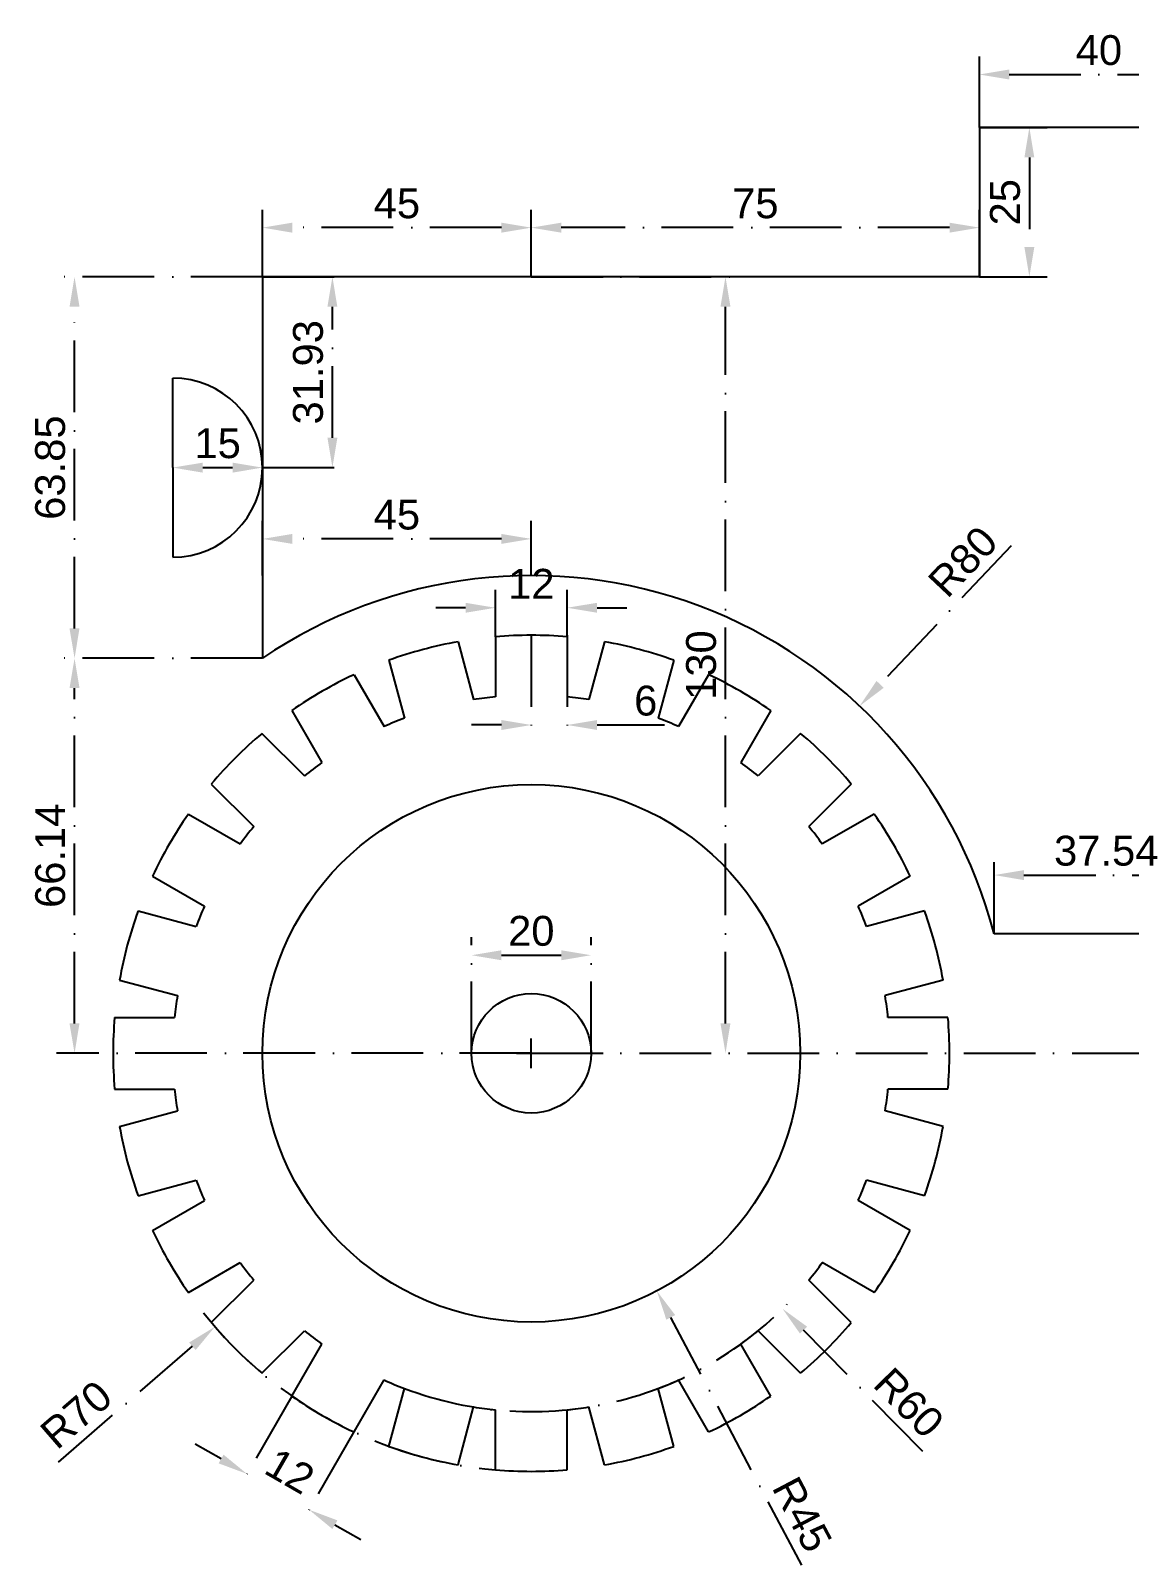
# Model space of a CAD drawing. Header units: inches. Extents: x 1970 to 3392, y 1260 to 2052.
# Drawn here: x 2734.2 to 2918.1, y 1582.6 to 1839.5 of the extents above; entities that cross this region are included whole.
import ezdxf

# ---------------------------------------------------------------- set-up
doc = ezdxf.new("R2010")
doc.units = ezdxf.units.IN
doc.header["$MEASUREMENT"] = 0
doc.linetypes.add('ACAD_ISO10W100', pattern=[18, 12, -3, 0, -3])
doc.layers.add('COTE', color=90, linetype='ACAD_ISO10W100')
doc.styles.get("Standard").update_dxf_attribs({"font": 'arial.ttf'})
doc.dimstyles.new('ISO-50', dxfattribs={"dimscale": 0, "dimtxt": 5, "dimasz": 5, "dimexe": 3, "dimexo": 0, "dimgap": 1.5, "dimtad": 1, "dimdsep": 46, "dimtxsty": 'Standard', "dimcen": 2.5, "dimclre": 256, "dimaunit": 1, "dimadec": 0, "dimazin": 2, "dimtp": 0.012, "dimtm": 0.05, "dimtfac": 0.5, "dimtofl": 0, "dimtmove": 0, "dimatfit": 3, "dimfxl": 1, "dimtolj": 1, "dimarcsym": 0})

# ---------------------------------------------------------------- blocks, each defined once
blk = doc.blocks.new('*U82')
at = {"layer": 'Defpoints'}
for p, q in [((-6, 5.02), (-6, -5.02)), ((6, 5.02), (6, -5.02))]:
    blk.add_line(p, q, dxfattribs=at)
blk = doc.blocks.new('*U83')
at = {"layer": 'Defpoints', "color": 0, "linetype": 'ByBlock', "lineweight": -2, "transparency": 16777216}
for p, rotation in [((2801.24, 1730.81), 15), ((2834.74, 1730.81), 344.9999999999999), ((2785.63, 1724.35), 30), ((2850.35, 1724.35), 329.9999999999999), ((2772.22, 1714.06), 45.00000000000001), ((2863.75, 1714.06), 314.9999999999999), ((2761.94, 1700.66), 59.99999999999999), ((2874.04, 1700.66), 299.9999999999999), ((2755.47, 1685.05), 74.99999999999996), ((2880.5, 1685.05), 285), ((2753.27, 1668.3), 90), ((2882.71, 1668.3), 269.9999999999999), ((2755.47, 1651.55), 105), ((2880.5, 1651.55), 255), ((2761.94, 1635.94), 120), ((2874.04, 1635.94), 240), ((2772.22, 1622.53), 135), ((2863.75, 1622.53), 225), ((2785.63, 1612.25), 149.9999999999999), ((2850.35, 1612.25), 210), ((2801.24, 1605.78), 165), ((2834.74, 1605.78), 195), ((2817.99, 1603.58), 180)]:
    blk.add_blockref('*U82', p, dxfattribs=dict(at, rotation=rotation))
blk.add_blockref('*U82', (2817.99, 1733.02), dxfattribs=at)
blk = doc.blocks.new('*D87')
at = {"layer": 'COTE', "lineweight": -2, "transparency": 16777216}
for p, q in [((2807.99, 1668.3), (2807.99, 1687.72)), ((2827.99, 1668.3), (2827.99, 1687.72))]:
    blk.add_line(p, q, dxfattribs=at)
at = {"layer": 'COTE', "color": 0, "lineweight": -2, "transparency": 16777216}
blk.add_line((2812.99, 1684.72), (2822.99, 1684.72), dxfattribs=at)
at = {"layer": 'COTE', "color": 0, "transparency": 16777216}
for points in [[(2812.99, 1685.55), (2812.99, 1683.88), (2807.99, 1684.72)], [(2822.99, 1685.55), (2822.99, 1683.88), (2827.99, 1684.72)]]:
    blk.add_solid(points, dxfattribs=at)
at = {"layer": 'Defpoints', "color": 0, "transparency": 16777216}
for p in [(2827.99, 1684.72), (2807.99, 1668.3), (2827.99, 1668.3)]:
    blk.add_point(p, dxfattribs=at)
at = {"layer": 'COTE', "color": 0, "transparency": 16777216, "insert": (2817.99, 1688.77), "char_height": 5, "attachment_point": 5}
blk.add_mtext('\\A1;20', dxfattribs=at)
blk = doc.blocks.new('*D88')
at = {"layer": 'COTE', "lineweight": -2, "transparency": 16777216}
for p, q in [((2772.99, 1734.44), (2738.54, 1734.44)), ((2817.99, 1668.3), (2738.54, 1668.3))]:
    blk.add_line(p, q, dxfattribs=at)
at = {"layer": 'COTE', "color": 0, "lineweight": -2, "transparency": 16777216}
blk.add_line((2741.54, 1673.3), (2741.54, 1729.44), dxfattribs=at)
at = {"layer": 'COTE', "color": 0, "transparency": 16777216}
for points in [[(2740.7, 1729.44), (2742.37, 1729.44), (2741.54, 1734.44)], [(2740.7, 1673.3), (2742.37, 1673.3), (2741.54, 1668.3)]]:
    blk.add_solid(points, dxfattribs=at)
at = {"layer": 'Defpoints', "color": 0, "transparency": 16777216}
for p in [(2741.54, 1734.44), (2772.99, 1734.44), (2817.99, 1668.3)]:
    blk.add_point(p, dxfattribs=at)
at = {"layer": 'COTE', "color": 0, "transparency": 16777216, "insert": (2737.49, 1701.37), "char_height": 5, "attachment_point": 5, "rotation": 90}
blk.add_mtext('\\A1;66.14', dxfattribs=at)
blk = doc.blocks.new('*D89')
at = {"layer": 'COTE', "lineweight": -2, "transparency": 16777216}
for p, q in [((2772.99, 1798.3), (2738.54, 1798.3)), ((2772.99, 1734.44), (2738.54, 1734.44))]:
    blk.add_line(p, q, dxfattribs=at)
at = {"layer": 'COTE', "color": 0, "lineweight": -2, "transparency": 16777216}
blk.add_line((2741.54, 1739.44), (2741.54, 1793.3), dxfattribs=at)
at = {"layer": 'COTE', "color": 0, "transparency": 16777216}
for points in [[(2740.7, 1793.3), (2742.37, 1793.3), (2741.54, 1798.3)], [(2740.7, 1739.44), (2742.37, 1739.44), (2741.54, 1734.44)]]:
    blk.add_solid(points, dxfattribs=at)
at = {"layer": 'Defpoints', "color": 0, "transparency": 16777216}
for p in [(2741.54, 1798.3), (2772.99, 1798.3), (2772.99, 1734.44)]:
    blk.add_point(p, dxfattribs=at)
at = {"layer": 'COTE', "color": 0, "transparency": 16777216, "insert": (2737.48, 1766.37), "char_height": 5, "attachment_point": 5, "rotation": 90}
blk.add_mtext('\\A1;63.85', dxfattribs=at)
blk = doc.blocks.new('*D90')
at = {"layer": 'COTE', "lineweight": -2, "transparency": 16777216}
for p, q in [((2772.99, 1798.3), (2787.7, 1798.3)), ((2772.99, 1766.37), (2787.7, 1766.37))]:
    blk.add_line(p, q, dxfattribs=at)
at = {"layer": 'COTE', "color": 0, "lineweight": -2, "transparency": 16777216}
blk.add_line((2784.7, 1771.37), (2784.7, 1793.3), dxfattribs=at)
at = {"layer": 'COTE', "color": 0, "transparency": 16777216}
for points in [[(2783.87, 1793.3), (2785.53, 1793.3), (2784.7, 1798.3)], [(2783.87, 1771.37), (2785.53, 1771.37), (2784.7, 1766.37)]]:
    blk.add_solid(points, dxfattribs=at)
at = {"layer": 'Defpoints', "color": 0, "transparency": 16777216}
for p in [(2772.99, 1798.3), (2784.7, 1798.3), (2772.99, 1766.37)]:
    blk.add_point(p, dxfattribs=at)
at = {"layer": 'COTE', "color": 0, "transparency": 16777216, "insert": (2780.64, 1782.33), "char_height": 5, "attachment_point": 5, "rotation": 90}
blk.add_mtext('\\A1;31.93', dxfattribs=at)
blk = doc.blocks.new('*D91')
at = {"layer": 'COTE', "lineweight": -2, "transparency": 16777216}
for p, q in [((2757.99, 1766.37), (2757.99, 1769.37)), ((2772.99, 1766.37), (2772.99, 1769.37))]:
    blk.add_line(p, q, dxfattribs=at)
at = {"layer": 'COTE', "color": 0, "lineweight": -2, "transparency": 16777216}
blk.add_line((2762.99, 1766.37), (2767.99, 1766.37), dxfattribs=at)
at = {"layer": 'COTE', "color": 0, "transparency": 16777216}
for points in [[(2762.99, 1767.2), (2762.99, 1765.53), (2757.99, 1766.37)], [(2767.99, 1767.2), (2767.99, 1765.53), (2772.99, 1766.37)]]:
    blk.add_solid(points, dxfattribs=at)
at = {"layer": 'Defpoints', "color": 0, "transparency": 16777216}
for p in [(2757.99, 1766.37), (2772.99, 1766.37), (2772.99, 1766.37)]:
    blk.add_point(p, dxfattribs=at)
at = {"layer": 'COTE', "color": 0, "transparency": 16777216, "insert": (2765.49, 1770.42), "char_height": 5, "attachment_point": 5}
blk.add_mtext('\\A1;15', dxfattribs=at)
blk = doc.blocks.new('*D92')
at = {"layer": 'COTE', "lineweight": -2, "transparency": 16777216}
for p, q in [((2777.92, 1610.9), (2768.9, 1595.27)), ((2788.31, 1604.9), (2779.29, 1589.27))]:
    blk.add_line(p, q, dxfattribs=at)
at = {"layer": 'COTE', "color": 0, "lineweight": -2, "transparency": 16777216}
for p, q in [((2766.07, 1600.37), (2761.74, 1602.87)), ((2785.12, 1589.37), (2789.45, 1586.87))]:
    blk.add_line(p, q, dxfattribs=at)
at = {"layer": 'COTE', "color": 0, "transparency": 16777216}
for points in [[(2766.48, 1601.09), (2765.65, 1599.64), (2770.4, 1597.87)], [(2785.54, 1590.09), (2784.7, 1588.64), (2780.79, 1591.87)]]:
    blk.add_solid(points, dxfattribs=at)
at = {"layer": 'Defpoints', "color": 0, "transparency": 16777216}
for p in [(2777.92, 1610.9), (2788.31, 1604.9), (2780.79, 1591.87)]:
    blk.add_point(p, dxfattribs=at)
at = {"layer": 'COTE', "color": 0, "transparency": 16777216, "insert": (2777.6, 1598.34), "char_height": 5, "attachment_point": 5, "rotation": 330}
blk.add_mtext('\\A1;12', dxfattribs=at)
blk = doc.blocks.new('*D93')
at = {"layer": 'COTE', "lineweight": -2, "transparency": 16777216}
for p, q in [((2895.45, 1688.3), (2895.45, 1701.14)), ((2932.99, 1688.3), (2932.99, 1701.14))]:
    blk.add_line(p, q, dxfattribs=at)
at = {"layer": 'COTE', "color": 0, "lineweight": -2, "transparency": 16777216}
blk.add_line((2900.45, 1698.14), (2927.99, 1698.14), dxfattribs=at)
at = {"layer": 'COTE', "color": 0, "transparency": 16777216}
for points in [[(2900.45, 1698.97), (2900.45, 1697.3), (2895.45, 1698.14)], [(2927.99, 1698.97), (2927.99, 1697.3), (2932.99, 1698.14)]]:
    blk.add_solid(points, dxfattribs=at)
at = {"layer": 'Defpoints', "color": 0, "transparency": 16777216}
for p in [(2932.99, 1698.14), (2895.45, 1688.3), (2932.99, 1688.3)]:
    blk.add_point(p, dxfattribs=at)
at = {"layer": 'COTE', "color": 0, "transparency": 16777216, "insert": (2914.22, 1702.19), "char_height": 5, "attachment_point": 5}
blk.add_mtext('\\A1;37.54', dxfattribs=at)
blk = doc.blocks.new('*D97')
at = {"layer": 'COTE', "lineweight": -2, "transparency": 16777216}
for p, q in [((2772.99, 1798.3), (2772.99, 1809.55)), ((2817.99, 1798.3), (2817.99, 1809.55))]:
    blk.add_line(p, q, dxfattribs=at)
at = {"layer": 'COTE', "color": 0, "lineweight": -2, "transparency": 16777216}
blk.add_line((2812.99, 1806.55), (2777.99, 1806.55), dxfattribs=at)
at = {"layer": 'COTE', "color": 0, "transparency": 16777216}
for points in [[(2777.99, 1807.38), (2777.99, 1805.71), (2772.99, 1806.55)], [(2812.99, 1807.38), (2812.99, 1805.71), (2817.99, 1806.55)]]:
    blk.add_solid(points, dxfattribs=at)
at = {"layer": 'Defpoints', "color": 0, "transparency": 16777216}
for p in [(2772.99, 1806.55), (2772.99, 1798.3), (2817.99, 1798.3)]:
    blk.add_point(p, dxfattribs=at)
at = {"layer": 'COTE', "color": 0, "transparency": 16777216, "insert": (2795.49, 1810.59), "char_height": 5, "attachment_point": 5}
blk.add_mtext('\\A1;45', dxfattribs=at)
blk = doc.blocks.new('*D98')
at = {"layer": 'COTE', "lineweight": -2, "transparency": 16777216}
for p, q in [((2817.99, 1798.3), (2817.99, 1809.55)), ((2892.99, 1798.3), (2892.99, 1809.55))]:
    blk.add_line(p, q, dxfattribs=at)
at = {"layer": 'COTE', "color": 0, "lineweight": -2, "transparency": 16777216}
blk.add_line((2887.99, 1806.55), (2822.99, 1806.55), dxfattribs=at)
at = {"layer": 'COTE', "color": 0, "transparency": 16777216}
for points in [[(2822.99, 1807.38), (2822.99, 1805.71), (2817.99, 1806.55)], [(2887.99, 1807.38), (2887.99, 1805.71), (2892.99, 1806.55)]]:
    blk.add_solid(points, dxfattribs=at)
at = {"layer": 'Defpoints', "color": 0, "transparency": 16777216}
for p in [(2817.99, 1806.55), (2817.99, 1798.3), (2892.99, 1798.3)]:
    blk.add_point(p, dxfattribs=at)
at = {"layer": 'COTE', "color": 0, "transparency": 16777216, "insert": (2855.49, 1810.59), "char_height": 5, "attachment_point": 5}
blk.add_mtext('\\A1;75', dxfattribs=at)
blk = doc.blocks.new('*D99')
at = {"layer": 'COTE', "lineweight": -2, "transparency": 16777216}
for p, q in [((2892.99, 1823.3), (2904.35, 1823.3)), ((2892.99, 1798.3), (2904.35, 1798.3))]:
    blk.add_line(p, q, dxfattribs=at)
at = {"layer": 'COTE', "color": 0, "lineweight": -2, "transparency": 16777216}
blk.add_line((2901.35, 1818.3), (2901.35, 1803.3), dxfattribs=at)
at = {"layer": 'COTE', "color": 0, "transparency": 16777216}
for points in [[(2900.52, 1818.3), (2902.18, 1818.3), (2901.35, 1823.3)], [(2900.52, 1803.3), (2902.18, 1803.3), (2901.35, 1798.3)]]:
    blk.add_solid(points, dxfattribs=at)
at = {"layer": 'Defpoints', "color": 0, "transparency": 16777216}
for p in [(2892.99, 1823.3), (2892.99, 1798.3), (2901.35, 1798.3)]:
    blk.add_point(p, dxfattribs=at)
at = {"layer": 'COTE', "color": 0, "transparency": 16777216, "insert": (2897.3, 1810.8), "char_height": 5, "attachment_point": 5, "rotation": 90}
blk.add_mtext('\\A1;25', dxfattribs=at)
blk = doc.blocks.new('*D100')
at = {"layer": 'COTE', "lineweight": -2, "transparency": 16777216}
for p, q in [((2892.99, 1823.3), (2892.99, 1835.19)), ((2932.99, 1823.3), (2932.99, 1835.19))]:
    blk.add_line(p, q, dxfattribs=at)
at = {"layer": 'COTE', "color": 0, "lineweight": -2, "transparency": 16777216}
blk.add_line((2897.99, 1832.19), (2927.99, 1832.19), dxfattribs=at)
at = {"layer": 'COTE', "color": 0, "transparency": 16777216}
for points in [[(2897.99, 1833.03), (2897.99, 1831.36), (2892.99, 1832.19)], [(2927.99, 1833.03), (2927.99, 1831.36), (2932.99, 1832.19)]]:
    blk.add_solid(points, dxfattribs=at)
at = {"layer": 'Defpoints', "color": 0, "transparency": 16777216}
for p in [(2932.99, 1832.19), (2892.99, 1823.3), (2932.99, 1823.3)]:
    blk.add_point(p, dxfattribs=at)
at = {"layer": 'COTE', "color": 0, "transparency": 16777216, "insert": (2912.99, 1836.25), "char_height": 5, "attachment_point": 5}
blk.add_mtext('\\A1;40', dxfattribs=at)
blk = doc.blocks.new('*D121')
at = {"layer": 'COTE', "lineweight": -2, "transparency": 16777216}
for p, q in [((3105.16, 1703.3), (3118.77, 1703.3)), ((2817.99, 1668.3), (3118.77, 1668.3))]:
    blk.add_line(p, q, dxfattribs=at)
at = {"layer": 'COTE', "color": 0, "lineweight": -2, "transparency": 16777216}
blk.add_line((3115.77, 1698.3), (3115.77, 1673.3), dxfattribs=at)
at = {"layer": 'COTE', "color": 0, "transparency": 16777216}
for points in [[(3114.93, 1698.3), (3116.6, 1698.3), (3115.77, 1703.3)], [(3114.93, 1673.3), (3116.6, 1673.3), (3115.77, 1668.3)]]:
    blk.add_solid(points, dxfattribs=at)
at = {"layer": 'Defpoints', "color": 0, "transparency": 16777216}
for p in [(3105.16, 1703.3), (2817.99, 1668.3), (3115.77, 1668.3)]:
    blk.add_point(p, dxfattribs=at)
at = {"layer": 'COTE', "color": 0, "transparency": 16777216, "insert": (3111.71, 1685.8), "char_height": 5, "attachment_point": 5, "rotation": 90}
blk.add_mtext('\\A1;35', dxfattribs=at)
blk = doc.blocks.new('*D127')
at = {"layer": 'COTE', "color": 0, "lineweight": -2, "transparency": 16777216}
blk.add_line((2898.3, 1753.27), (2876.37, 1730.07), dxfattribs=at)
at = {"layer": 'COTE', "lineweight": -2, "transparency": 16777216}
for p, q in [((2817.99, 1665.8), (2817.99, 1670.8)), ((2815.49, 1668.3), (2820.49, 1668.3))]:
    blk.add_line(p, q, dxfattribs=at)
at = {"layer": 'COTE', "color": 0, "transparency": 16777216}
blk.add_solid([(2875.77, 1730.65), (2876.98, 1729.5), (2872.94, 1726.44)], dxfattribs=at)
at = {"layer": 'Defpoints', "color": 0, "transparency": 16777216}
for p in [(2872.94, 1726.44), (2817.99, 1668.3)]:
    blk.add_point(p, dxfattribs=at)
at = {"layer": 'COTE', "color": 0, "transparency": 16777216, "insert": (2890.23, 1750.63), "char_height": 5, "attachment_point": 5, "rotation": 46.6169}
blk.add_mtext('\\A1;R80', dxfattribs=at)
blk = doc.blocks.new('*D128')
at = {"layer": 'COTE', "lineweight": -2, "transparency": 16777216}
for p, q in [((2817.99, 1665.8), (2817.99, 1670.8)), ((2815.49, 1668.3), (2820.49, 1668.3))]:
    blk.add_line(p, q, dxfattribs=at)
at = {"layer": 'COTE', "color": 0, "lineweight": -2, "transparency": 16777216}
blk.add_line((2863.25, 1582.57), (2841.33, 1624.08), dxfattribs=at)
at = {"layer": 'COTE', "color": 0, "transparency": 16777216}
blk.add_solid([(2842.07, 1624.47), (2840.59, 1623.69), (2839, 1628.5)], dxfattribs=at)
at = {"layer": 'Defpoints', "color": 0, "transparency": 16777216}
for p in [(2817.99, 1668.3), (2839, 1628.5)]:
    blk.add_point(p, dxfattribs=at)
at = {"layer": 'COTE', "color": 0, "transparency": 16777216, "insert": (2863.32, 1591.08), "char_height": 5, "attachment_point": 5, "rotation": 297.8298}
blk.add_mtext('\\A1;R45', dxfattribs=at)
blk = doc.blocks.new('*D129')
at = {"layer": 'COTE', "lineweight": -2, "transparency": 16777216}
for p, q in [((2817.99, 1665.8), (2817.99, 1670.8)), ((2815.49, 1668.3), (2820.49, 1668.3))]:
    blk.add_line(p, q, dxfattribs=at)
at = {"layer": 'COTE', "color": 0, "lineweight": -2, "transparency": 16777216}
blk.add_line((2883.52, 1601.62), (2863.55, 1621.94), dxfattribs=at)
at = {"layer": 'COTE', "lineweight": -2, "transparency": 16777216}
blk.add_arc((2817.99, 1668.3), 60, 249.2608, 317.3707, dxfattribs=at)
at = {"layer": 'COTE', "color": 0, "transparency": 16777216}
blk.add_solid([(2864.15, 1622.53), (2862.96, 1621.36), (2860.05, 1625.51)], dxfattribs=at)
at = {"layer": 'Defpoints', "color": 0, "transparency": 16777216}
for p in [(2817.99, 1668.3), (2860.05, 1625.51)]:
    blk.add_point(p, dxfattribs=at)
at = {"layer": 'COTE', "color": 0, "transparency": 16777216, "insert": (2881.18, 1609.79), "char_height": 5, "attachment_point": 5, "rotation": 314.5059}
blk.add_mtext('\\A1;R60', dxfattribs=at)
blk = doc.blocks.new('*D130')
at = {"layer": 'COTE', "lineweight": -2, "transparency": 16777216}
for p, q in [((2817.99, 1665.8), (2817.99, 1670.8)), ((2815.49, 1668.3), (2820.49, 1668.3))]:
    blk.add_line(p, q, dxfattribs=at)
at = {"layer": 'COTE', "color": 0, "lineweight": -2, "transparency": 16777216}
blk.add_line((2738.84, 1599.84), (2761.26, 1619.24), dxfattribs=at)
at = {"layer": 'COTE', "lineweight": -2, "transparency": 16777216}
blk.add_arc((2817.99, 1668.3), 70, 218.4004, 265.0829, dxfattribs=at)
at = {"layer": 'COTE', "color": 0, "transparency": 16777216}
blk.add_solid([(2760.72, 1619.87), (2761.81, 1618.61), (2765.04, 1622.51)], dxfattribs=at)
at = {"layer": 'Defpoints', "color": 0, "transparency": 16777216}
for p in [(2817.99, 1668.3), (2765.04, 1622.51)]:
    blk.add_point(p, dxfattribs=at)
at = {"layer": 'COTE', "color": 0, "transparency": 16777216, "insert": (2741.83, 1607.79), "char_height": 5, "attachment_point": 5, "rotation": 40.8559}
blk.add_mtext('\\A1;R70', dxfattribs=at)
blk = doc.blocks.new('*D131')
at = {"layer": 'COTE', "lineweight": -2, "transparency": 16777216}
for p, q in [((2817.99, 1738.3), (2817.99, 1720.27)), ((2823.99, 1738.3), (2823.99, 1720.27))]:
    blk.add_line(p, q, dxfattribs=at)
at = {"layer": 'COTE', "color": 0, "lineweight": -2, "transparency": 16777216}
for p, q in [((2812.99, 1723.27), (2807.99, 1723.27)), ((2828.99, 1723.27), (2840.29, 1723.27))]:
    blk.add_line(p, q, dxfattribs=at)
at = {"layer": 'COTE', "color": 0, "transparency": 16777216}
for points in [[(2812.99, 1724.1), (2812.99, 1722.44), (2817.99, 1723.27)], [(2828.99, 1724.1), (2828.99, 1722.44), (2823.99, 1723.27)]]:
    blk.add_solid(points, dxfattribs=at)
at = {"layer": 'Defpoints', "color": 0, "transparency": 16777216}
for p in [(2817.99, 1738.3), (2823.99, 1738.3), (2823.99, 1723.27)]:
    blk.add_point(p, dxfattribs=at)
at = {"layer": 'COTE', "color": 0, "transparency": 16777216, "insert": (2837.14, 1727.32), "char_height": 5, "attachment_point": 5}
blk.add_mtext('\\A1;6', dxfattribs=at)
blk = doc.blocks.new('*D132')
at = {"layer": 'COTE', "lineweight": -2, "transparency": 16777216}
for p, q in [((2811.99, 1738.04), (2811.99, 1745.9)), ((2823.99, 1738.04), (2823.99, 1745.9))]:
    blk.add_line(p, q, dxfattribs=at)
at = {"layer": 'COTE', "color": 0, "lineweight": -2, "transparency": 16777216}
for p, q in [((2806.99, 1742.9), (2801.99, 1742.9)), ((2828.99, 1742.9), (2833.99, 1742.9))]:
    blk.add_line(p, q, dxfattribs=at)
at = {"layer": 'COTE', "color": 0, "transparency": 16777216}
for points in [[(2806.99, 1743.73), (2806.99, 1742.07), (2811.99, 1742.9)], [(2828.99, 1743.73), (2828.99, 1742.07), (2823.99, 1742.9)]]:
    blk.add_solid(points, dxfattribs=at)
at = {"layer": 'Defpoints', "color": 0, "transparency": 16777216}
for p in [(2823.99, 1742.9), (2811.99, 1738.04), (2823.99, 1738.04)]:
    blk.add_point(p, dxfattribs=at)
at = {"layer": 'COTE', "color": 0, "transparency": 16777216, "insert": (2817.99, 1746.91), "char_height": 5, "attachment_point": 5}
blk.add_mtext('\\A1;12', dxfattribs=at)
blk = doc.blocks.new('*D133')
at = {"layer": 'COTE', "lineweight": -2, "transparency": 16777216}
for p, q in [((2817.99, 1798.3), (2853.49, 1798.3)), ((2817.99, 1668.3), (2853.49, 1668.3))]:
    blk.add_line(p, q, dxfattribs=at)
at = {"layer": 'COTE', "color": 0, "lineweight": -2, "transparency": 16777216}
blk.add_line((2850.49, 1673.3), (2850.49, 1793.3), dxfattribs=at)
at = {"layer": 'COTE', "color": 0, "transparency": 16777216}
for points in [[(2849.65, 1793.3), (2851.32, 1793.3), (2850.49, 1798.3)], [(2849.65, 1673.3), (2851.32, 1673.3), (2850.49, 1668.3)]]:
    blk.add_solid(points, dxfattribs=at)
at = {"layer": 'Defpoints', "color": 0, "transparency": 16777216}
for p in [(2817.99, 1798.3), (2850.49, 1798.3), (2817.99, 1668.3)]:
    blk.add_point(p, dxfattribs=at)
at = {"layer": 'COTE', "color": 0, "transparency": 16777216, "insert": (2846.43, 1733.3), "char_height": 5, "attachment_point": 5, "rotation": 90}
blk.add_mtext('\\A1;130', dxfattribs=at)
blk = doc.blocks.new('*D134')
at = {"layer": 'COTE', "lineweight": -2, "transparency": 16777216}
for p, q in [((2772.99, 1748.3), (2772.99, 1757.43)), ((2817.99, 1748.3), (2817.99, 1757.43))]:
    blk.add_line(p, q, dxfattribs=at)
at = {"layer": 'COTE', "color": 0, "lineweight": -2, "transparency": 16777216}
blk.add_line((2812.99, 1754.43), (2777.99, 1754.43), dxfattribs=at)
at = {"layer": 'COTE', "color": 0, "transparency": 16777216}
for points in [[(2777.99, 1755.26), (2777.99, 1753.6), (2772.99, 1754.43)], [(2812.99, 1755.26), (2812.99, 1753.6), (2817.99, 1754.43)]]:
    blk.add_solid(points, dxfattribs=at)
at = {"layer": 'Defpoints', "color": 0, "transparency": 16777216}
for p in [(2772.99, 1754.43), (2772.99, 1748.3), (2817.99, 1748.3)]:
    blk.add_point(p, dxfattribs=at)
at = {"layer": 'COTE', "color": 0, "transparency": 16777216, "insert": (2795.49, 1758.47), "char_height": 5, "attachment_point": 5}
blk.add_mtext('\\A1;45', dxfattribs=at)

msp = doc.modelspace()

# ---------------------------------------------------------------- linework, layer by layer
at = {"layer": 'Defpoints'}
for p, q in [((2932.989, 1823.296), (2892.989, 1823.296)), ((2892.989, 1823.296), (2892.989, 1798.296)), ((2817.989, 1798.296), (2772.989, 1798.296)), ((2772.989, 1798.296), (2772.989, 1766.366)), ((2772.989, 1798.296), (2772.989, 1734.436)), ((2892.989, 1798.296), (2817.989, 1798.296)), ((2757.989, 1773.866), (2757.989, 1781.366)), ((2757.989, 1766.366), (2757.989, 1773.866)), ((2757.989, 1766.366), (2757.989, 1758.866)), ((2757.989, 1758.866), (2757.989, 1751.366)), ((2960.489, 1688.298), (2895.448, 1688.298))]:
    msp.add_line(p, q, dxfattribs=at)
for radius in [45, 10]:
    msp.add_circle((2817.989, 1668.298), radius, dxfattribs=at)
for centre, radius, start, end in [((2757.989, 1766.366), 15, 270, 90), ((2817.989, 1668.298), 80, 14.47751, 124.22887), ((2817.989, 1668.298), 70, 100.0829, 109.9171), ((2817.989, 1668.298), 70, 85.0829, 94.9171), ((2817.989, 1668.298), 70, 70.0829, 79.9171), ((2817.989, 1668.298), 70, 115.0829, 124.9171), ((2817.989, 1668.298), 70, 55.0829, 64.9171), ((2817.989, 1668.298), 60, 95.73917, 99.26083), ((2817.989, 1668.298), 60, 80.73917, 84.26083), ((2817.989, 1668.298), 60, 110.73917, 114.26083), ((2817.989, 1668.298), 60, 65.73917, 69.26083), ((2817.989, 1668.298), 70, 130.0829, 139.9171), ((2817.989, 1668.298), 70, 40.0829, 49.9171), ((2817.989, 1668.298), 60, 125.73917, 129.26083), ((2817.989, 1668.298), 60, 50.73917, 54.26083), ((2817.989, 1668.298), 70, 145.0829, 154.9171), ((2817.989, 1668.298), 60, 140.73917, 144.26083), ((2817.989, 1668.298), 60, 35.73917, 39.26083), ((2817.989, 1668.298), 70, 25.0829, 34.9171), ((2817.989, 1668.298), 70, 160.0829, 169.9171), ((2817.989, 1668.298), 60, 155.73917, 159.26083), ((2817.989, 1668.298), 60, 20.73917, 24.26083), ((2817.989, 1668.298), 70, 10.0829, 19.9171), ((2817.989, 1668.298), 60, 170.73917, 174.26083), ((2817.989, 1668.298), 60, 5.73917, 9.26083), ((2817.989, 1668.298), 70, 175.0829, 184.9171), ((2817.989, 1668.298), 70, 355.0829, 4.9171), ((2817.989, 1668.298), 60, 185.73917, 189.26083), ((2817.989, 1668.298), 60, 350.73917, 354.26083), ((2817.989, 1668.298), 70, 190.0829, 199.9171), ((2817.989, 1668.298), 70, 340.0829, 349.9171), ((2817.989, 1668.298), 60, 200.73917, 204.26083), ((2817.989, 1668.298), 60, 335.73917, 339.26083), ((2817.989, 1668.298), 70, 205.0829, 214.9171), ((2817.989, 1668.298), 70, 325.0829, 334.9171), ((2817.989, 1668.298), 60, 215.73917, 219.26083), ((2817.989, 1668.298), 60, 320.73917, 324.26083), ((2817.989, 1668.298), 70, 220.0829, 229.9171), ((2817.989, 1668.298), 60, 230.73917, 234.26083), ((2817.989, 1668.298), 60, 305.73917, 309.26083), ((2817.989, 1668.298), 70, 310.0829, 319.9171), ((2817.989, 1668.298), 60, 245.73917, 249.26083), ((2817.989, 1668.298), 60, 290.73917, 294.26083), ((2817.989, 1668.298), 70, 235.0829, 244.9171), ((2817.989, 1668.298), 60, 260.73917, 264.26083), ((2817.989, 1668.298), 60, 275.73917, 279.26083), ((2817.989, 1668.298), 70, 295.0829, 304.9171), ((2817.989, 1668.298), 70, 250.0829, 259.9171), ((2817.989, 1668.298), 70, 280.0829, 289.9171), ((2817.989, 1668.298), 70, 265.0829, 274.9171)]:
    msp.add_arc(centre, radius, start, end, dxfattribs=at)

# ---------------------------------------------------------------- block references
msp.add_blockref('*U83', (0, 0), dxfattribs=at)

# ---------------------------------------------------------------- dimensions: what is measured, and where the dimension line sits
at = {"layer": 'COTE'}
for base, p1, p2, picture, middle in [((2932.989, 1832.194), (2892.989, 1823.296), (2932.989, 1823.296), '*D100', (2912.989, 1836.246)), ((2772.989, 1806.548), (2817.989, 1798.296), (2772.989, 1798.296), '*D97', (2795.489, 1810.59)), ((2817.989, 1806.548), (2892.989, 1798.296), (2817.989, 1798.296), '*D98', (2855.489, 1810.59)), ((2772.989, 1766.366), (2757.989, 1766.366), (2772.989, 1766.366), '*D91', (2765.489, 1770.419)), ((2772.989, 1754.43), (2817.989, 1748.298), (2772.989, 1748.298), '*D134', (2795.489, 1758.473)), ((2823.989, 1742.901), (2811.989, 1738.041), (2823.989, 1738.041), '*D132', (2817.989, 1746.911)), ((2823.989, 1723.269), (2817.989, 1738.298), (2823.989, 1738.298), '*D131', (2837.139, 1727.322)), ((2932.989, 1698.136), (2895.448, 1688.298), (2932.989, 1688.298), '*D93', (2914.218, 1702.191)), ((2827.989, 1684.716), (2807.989, 1668.298), (2827.989, 1668.298), '*D87', (2817.989, 1688.769))]:
    dim = msp.add_linear_dim(base=base, p1=p1, p2=p2, dimstyle='ISO-50', override={"dimscale": 1}, dxfattribs=at)
    dim.commit()
    dim.dimension.update_dxf_attribs({"geometry": picture, "text_midpoint": middle})
for base, p1, p2, picture, middle in [((2901.351, 1798.296), (2892.989, 1823.296), (2892.989, 1798.296), '*D99', (2897.299, 1810.796)), ((2741.538, 1798.296), (2772.989, 1734.442), (2772.989, 1798.296), '*D89', (2737.484, 1766.369)), ((2784.699, 1798.296), (2772.989, 1766.366), (2772.989, 1798.296), '*D90', (2780.645, 1782.331)), ((2850.487, 1798.296), (2817.989, 1668.298), (2817.989, 1798.296), '*D133', (2846.432, 1733.297)), ((2741.538, 1734.442), (2817.989, 1668.298), (2772.989, 1734.442), '*D88', (2737.485, 1701.37)), ((3115.767, 1668.298), (3105.163, 1703.298), (2817.989, 1668.298), '*D121', (3111.712, 1685.798))]:
    dim = msp.add_linear_dim(base=base, p1=p1, p2=p2, angle=90, dimstyle='ISO-50', override={"dimscale": 1}, dxfattribs=at)
    dim.commit()
    dim.dimension.update_dxf_attribs({"geometry": picture, "text_midpoint": middle})
for mpoint, picture, middle in [((2872.938, 1726.44), '*D127', (2893.171, 1747.849)), ((2765.044, 1622.507), '*D130', (2744.482, 1604.724)), ((2860.048, 1625.508), '*D129', (2878.292, 1606.946)), ((2838.997, 1628.503), '*D128', (2859.749, 1589.192))]:
    dim = msp.add_radius_dim(center=(2817.989, 1668.298), mpoint=mpoint, dimstyle='ISO-50', override={"dimscale": 1}, dxfattribs=at)
    dim.commit()
    dim.dimension.update_dxf_attribs({"geometry": picture, "text_midpoint": middle, "dimtype": 164})
dim = msp.add_aligned_dim(p1=(2777.921, 1610.9), p2=(2788.314, 1604.9), distance=-15.049, dimstyle='ISO-50', override={"dimscale": 1}, dxfattribs=at)
dim.commit()
dim.dimension.update_dxf_attribs({"geometry": '*D92', "text_midpoint": (2777.598, 1598.339)})

doc.saveas('drawing.dxf')
